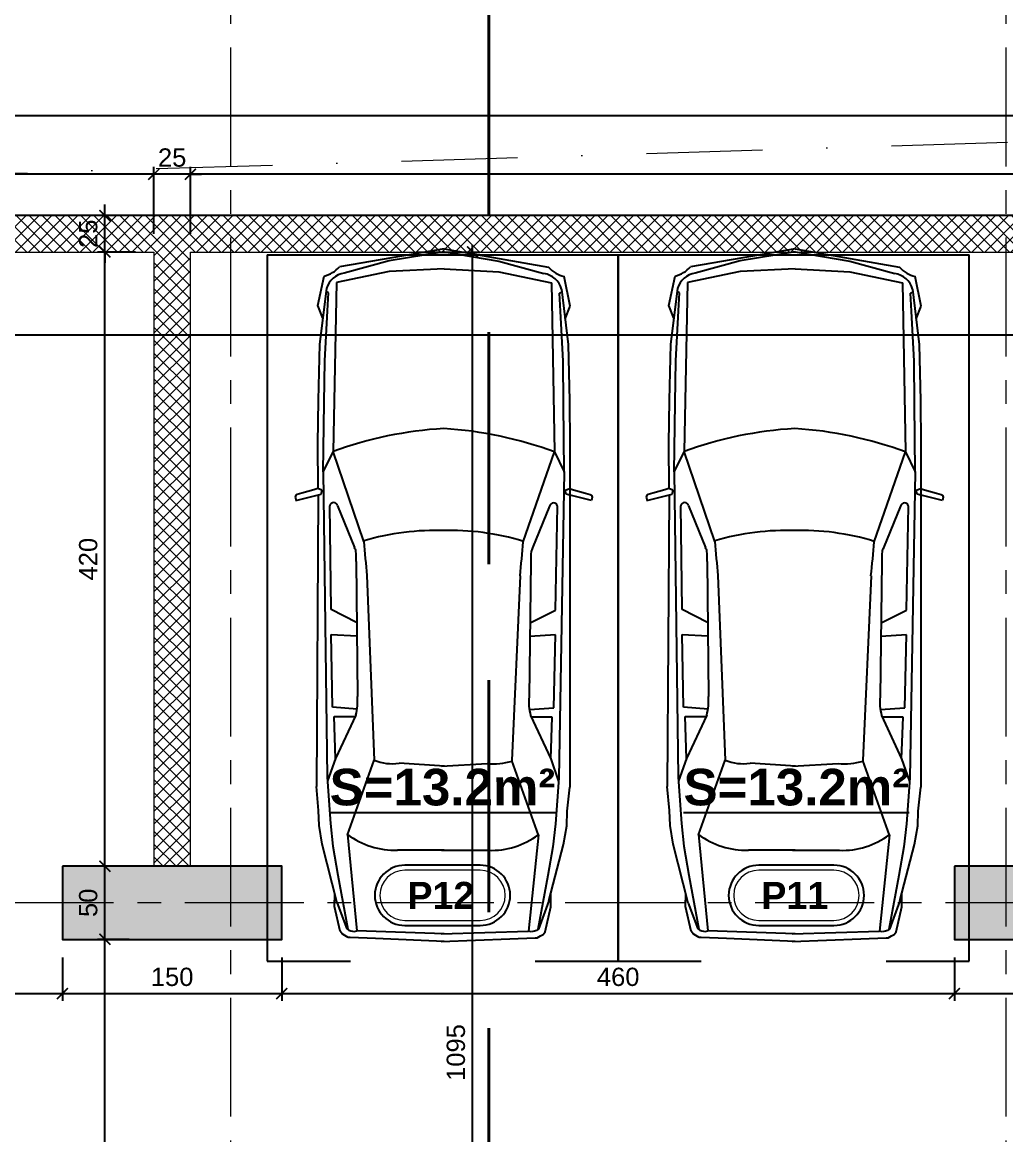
# Model space of a CAD drawing. Header units: centimetres. Extents: x 60496 to 66049, y -55119 to -48212.
# Drawn here: x 61980 to 62653, y -50156 to -49395 of the extents above; entities that cross this region are included whole.
import ezdxf
from ezdxf.enums import TextEntityAlignment as Align

# ---------------------------------------------------------------- set-up
doc = ezdxf.new("R2010")
doc.units = ezdxf.units.CM
doc.header["$LTSCALE"] = 50
doc.header["$MEASUREMENT"] = 0
for name, pattern in [('AXES', [2, 1.25, -0.25, 0.25, -0.25]), ('CACHE', [0.375, 0.25, -0.125]), ('CONTINU', [0]), ('DASHED2', [9.525, 6.35, -3.175]), ('Dot & Dashed', [335.138881, 158.75, -88.194444, 0, -88.194437])]:
    doc.linetypes.add(name, pattern=pattern)
doc.layers.get('0').update_dxf_attribs({"color": 8})
for name, color, linetype in [('AXES', 10, 'AXES'), ('BETON COUPE', 3, 'CONTINU'), ('BETON TRAME', 252, 'Continuous'), ('BORD', 5, 'Continuous'), ('COTE 50ème', 1, 'Continuous'), ('FINI', 251, 'Continuous'), ('PILIER', 7, 'Continuous'), ('TEXTE', 7, 'Continuous')]:
    doc.layers.add(name, color=color, linetype=linetype)
for name, color, linetype, lineweight in [('BETON CACHE', 4, 'CACHE', 5), ('BETON HACHURE', 253, 'Continuous', 13), ('MACONNERIE COUPE', 7, 'Continuous', 30)]:
    doc.layers.add(name, color=color, linetype=linetype, lineweight=lineweight)
doc.layers.add('HORS GEL COTE', color=7, linetype='Continuous', lineweight=13, true_color=0x00661a)
doc.styles.add('BRMNAMES', font='swisseb.ttf', dxfattribs={"height": 20})
doc.styles.add('RS_TEXT_1.50', font='arial.ttf', dxfattribs={"height": 12.5})
doc.styles.add('RS_TXT_50', font='arial.ttf', dxfattribs={"height": 12.5})
doc.dimstyles.new('RS_50CM_LINEAIRE', dxfattribs={"dimscale": 5, "dimtxt": 12.5, "dimasz": 1.5, "dimexe": 1, "dimexo": 2.5, "dimgap": 1, "dimtad": 1, "dimdec": 1, "dimrnd": 0.5, "dimdsep": 46, "dimtxsty": 'RS_TXT_50', "dimblk1": 'ARCHTICK', "dimblk2": 'ARCHTICK', "dimsah": 1, "dimcen": 2.5, "dimdle": 1, "dimclrt": 4, "dimadec": 0, "dimazin": 2, "dimtfac": 1, "dimtdec": 1, "dimtix": 1, "dimtmove": 2, "dimatfit": 3, "dimfxl": 1, "dimtolj": 1, "dimtzin": 0, "dimarcsym": 0})

# ---------------------------------------------------------------- blocks, each defined once
blk = doc.blocks.new('A$Ce9568e5d')
at = {"layer": 'AXES', "lineweight": 5, "ltscale": 1.3}
for p, q in [((-495, 1580), (-495, -1344.97)), ((35, 1580), (35, -1344.97)), ((3195, 865), (-1985, 865))]:
    blk.add_line(p, q, dxfattribs=at)
blk = doc.blocks.new('_ArchTick')
at = {"color": 0, "linetype": 'ByBlock', "const_width": 0.15}
blk.add_lwpolyline([(-0.5, -0.5), (0.5, 0.5)], dxfattribs=at)
blk = doc.blocks.new('*D1040')
at = {"layer": 'COTE 50ème', "color": 0, "lineweight": -2, "ltscale": 0.5, "transparency": 16777216}
for p, q in [((62036.98, -50652.36), (62036.98, -50017.36)), ((62053.53, -50022.36), (62031.98, -50022.36)), ((62110.45, -50647.36), (62031.98, -50647.36))]:
    blk.add_line(p, q, dxfattribs=at)
at = {"layer": 'Defpoints', "color": 0, "ltscale": 0.5, "transparency": 16777216}
for p in [(62036.98, -50022.36), (62066.03, -50022.36), (62122.95, -50647.36)]:
    blk.add_point(p, dxfattribs=at)
at = {"layer": 'COTE 50ème', "color": 0, "lineweight": -2, "ltscale": 0.5, "transparency": 16777216, "xscale": 7.5, "yscale": 7.5, "zscale": 7.5}
for p, rotation in [((62036.98, -50022.36), 90), ((62036.98, -50647.36), 270)]:
    blk.add_blockref('_ArchTick', p, dxfattribs=dict(at, rotation=rotation))
at = {"layer": 'COTE 50ème', "color": 4, "ltscale": 0.5, "transparency": 16777216, "insert": (62025.6, -50334.86), "char_height": 12.5, "attachment_point": 5, "rotation": 90, "style": 'RS_TXT_50'}
blk.add_mtext('\\A1;625', dxfattribs=at)
blk = doc.blocks.new('*D1041')
at = {"layer": 'COTE 50ème', "color": 0, "lineweight": -2, "ltscale": 0.5, "transparency": 16777216}
for p, q in [((62053.53, -49972.36), (62031.98, -49972.36)), ((62036.98, -50027.36), (62036.98, -49967.36)), ((62053.53, -50022.36), (62031.98, -50022.36))]:
    blk.add_line(p, q, dxfattribs=at)
at = {"layer": 'Defpoints', "color": 0, "ltscale": 0.5, "transparency": 16777216}
for p in [(62036.98, -49972.36), (62066.03, -49972.36), (62066.03, -50022.36)]:
    blk.add_point(p, dxfattribs=at)
at = {"layer": 'COTE 50ème', "color": 0, "lineweight": -2, "ltscale": 0.5, "transparency": 16777216, "xscale": 7.5, "yscale": 7.5, "zscale": 7.5}
for p, rotation in [((62036.98, -49972.36), 90), ((62036.98, -50022.36), 270)]:
    blk.add_blockref('_ArchTick', p, dxfattribs=dict(at, rotation=rotation))
at = {"layer": 'COTE 50ème', "color": 4, "ltscale": 0.5, "transparency": 16777216, "insert": (62025.6, -49997.36), "char_height": 12.5, "attachment_point": 5, "rotation": 90, "style": 'RS_TXT_50'}
blk.add_mtext('\\A1;50', dxfattribs=at)
blk = doc.blocks.new('*D1042')
at = {"layer": 'COTE 50ème', "color": 0, "lineweight": -2, "ltscale": 0.5, "transparency": 16777216}
for p, q in [((62057.95, -49552.22), (62031.98, -49552.22)), ((62036.98, -49977.36), (62036.98, -49547.22)), ((62053.53, -49972.36), (62031.98, -49972.36))]:
    blk.add_line(p, q, dxfattribs=at)
at = {"layer": 'Defpoints', "color": 0, "ltscale": 0.5, "transparency": 16777216}
for p in [(62036.98, -49552.22), (62070.45, -49552.22), (62066.03, -49972.36)]:
    blk.add_point(p, dxfattribs=at)
at = {"layer": 'COTE 50ème', "color": 0, "lineweight": -2, "ltscale": 0.5, "transparency": 16777216, "xscale": 7.5, "yscale": 7.5, "zscale": 7.5}
for p, rotation in [((62036.98, -49552.22), 90), ((62036.98, -49972.36), 270)]:
    blk.add_blockref('_ArchTick', p, dxfattribs=dict(at, rotation=rotation))
at = {"layer": 'COTE 50ème', "color": 4, "ltscale": 0.5, "transparency": 16777216, "insert": (62025.6, -49762.29), "char_height": 12.5, "attachment_point": 5, "rotation": 90, "style": 'RS_TXT_50'}
blk.add_mtext('\\A1;420', dxfattribs=at)
blk = doc.blocks.new('*D1043')
at = {"layer": 'COTE 50ème', "color": 0, "lineweight": -2, "ltscale": 0.5, "transparency": 16777216}
for p, q in [((62036.98, -49527.22), (62036.98, -49519.72)), ((62057.95, -49527.22), (62031.98, -49527.22)), ((62036.98, -49552.22), (62036.98, -49527.22)), ((62057.95, -49552.22), (62031.98, -49552.22)), ((62036.98, -49552.22), (62036.98, -49559.72))]:
    blk.add_line(p, q, dxfattribs=at)
at = {"layer": 'Defpoints', "color": 0, "ltscale": 0.5, "transparency": 16777216}
for p in [(62036.98, -49527.22), (62070.45, -49527.22), (62070.45, -49552.22)]:
    blk.add_point(p, dxfattribs=at)
at = {"layer": 'COTE 50ème', "color": 0, "lineweight": -2, "ltscale": 0.5, "transparency": 16777216, "xscale": 7.5, "yscale": 7.5, "zscale": 7.5}
for p, rotation in [((62036.98, -49527.22), 270), ((62036.98, -49552.22), 90)]:
    blk.add_blockref('_ArchTick', p, dxfattribs=dict(at, rotation=rotation))
at = {"layer": 'COTE 50ème', "color": 4, "ltscale": 0.5, "transparency": 16777216, "insert": (62025.6, -49539.72), "char_height": 12.5, "attachment_point": 5, "rotation": 90, "style": 'RS_TXT_50'}
blk.add_mtext('\\A1;25', dxfattribs=at)
blk = doc.blocks.new('*D1206')
at = {"layer": 'COTE 50ème', "color": 0, "lineweight": -2, "ltscale": 0.5, "transparency": 16777216}
for p, q in [((62250.81, -49552.22), (62293.39, -49552.22)), ((62288.39, -50652.36), (62288.39, -49547.22)), ((62289.19, -50647.36), (62293.39, -50647.36))]:
    blk.add_line(p, q, dxfattribs=at)
at = {"layer": 'Defpoints', "color": 0, "ltscale": 0.5, "transparency": 16777216}
for p in [(62238.31, -49552.22), (62288.39, -49552.22), (62276.69, -50647.36)]:
    blk.add_point(p, dxfattribs=at)
at = {"layer": 'COTE 50ème', "color": 0, "lineweight": -2, "ltscale": 0.5, "transparency": 16777216, "xscale": 7.5, "yscale": 7.5, "zscale": 7.5}
for p, rotation in [((62288.39, -49552.22), 90), ((62288.39, -50647.36), 270)]:
    blk.add_blockref('_ArchTick', p, dxfattribs=dict(at, rotation=rotation))
at = {"layer": 'COTE 50ème', "color": 4, "ltscale": 0.5, "transparency": 16777216, "insert": (62277.01, -50099.79), "char_height": 12.5, "attachment_point": 5, "rotation": 90, "style": 'RS_TXT_50'}
blk.add_mtext('\\A1;1095', dxfattribs=at)
blk = doc.blocks.new('*D1215')
at = {"layer": 'COTE 50ème', "color": 0, "lineweight": -2, "ltscale": 0.5, "transparency": 16777216}
for p, q in [((61292.14, -49564.72), (61292.14, -49614.05)), ((64842.96, -49564.72), (64842.96, -49614.05)), ((64847.96, -49609.05), (61287.14, -49609.05))]:
    blk.add_line(p, q, dxfattribs=at)
at = {"layer": 'Defpoints', "color": 0, "ltscale": 0.5, "transparency": 16777216}
for p in [(61292.14, -49552.22), (64842.96, -49552.22), (61292.14, -49609.05)]:
    blk.add_point(p, dxfattribs=at)
at = {"layer": 'COTE 50ème', "color": 0, "lineweight": -2, "ltscale": 0.5, "transparency": 16777216, "xscale": 7.5, "yscale": 7.5, "zscale": 7.5, "rotation": 180}
blk.add_blockref('_ArchTick', (61292.14, -49609.05), dxfattribs=at)
at = {"layer": 'COTE 50ème', "color": 0, "lineweight": -2, "ltscale": 0.5, "transparency": 16777216, "xscale": 7.5, "yscale": 7.5, "zscale": 7.5}
blk.add_blockref('_ArchTick', (64842.96, -49609.05), dxfattribs=at)
at = {"layer": 'COTE 50ème', "color": 4, "ltscale": 0.5, "transparency": 16777216, "insert": (63067.55, -49597.67), "char_height": 12.5, "attachment_point": 5, "style": 'RS_TXT_50'}
blk.add_mtext('\\A1;3551', dxfattribs=at)
blk = doc.blocks.new('*D958')
at = {"layer": 'COTE 50ème', "color": 0, "lineweight": -2, "ltscale": 0.5, "transparency": 16777216}
for p, q in [((61437.95, -50034.86), (61437.95, -50064.48)), ((62007.95, -50034.86), (62007.95, -50064.48)), ((61432.95, -50059.48), (62012.95, -50059.48))]:
    blk.add_line(p, q, dxfattribs=at)
at = {"layer": 'Defpoints', "color": 0, "ltscale": 0.5, "transparency": 16777216}
for p in [(61437.95, -50022.36), (62007.95, -50022.36), (62007.95, -50059.48)]:
    blk.add_point(p, dxfattribs=at)
at = {"layer": 'COTE 50ème', "color": 0, "lineweight": -2, "ltscale": 0.5, "transparency": 16777216, "xscale": 7.5, "yscale": 7.5, "zscale": 7.5, "rotation": 180}
blk.add_blockref('_ArchTick', (61437.95, -50059.48), dxfattribs=at)
at = {"layer": 'COTE 50ème', "color": 0, "lineweight": -2, "ltscale": 0.5, "transparency": 16777216, "xscale": 7.5, "yscale": 7.5, "zscale": 7.5}
blk.add_blockref('_ArchTick', (62007.95, -50059.48), dxfattribs=at)
at = {"layer": 'COTE 50ème', "color": 4, "ltscale": 0.5, "transparency": 16777216, "insert": (61722.95, -50048.1), "char_height": 12.5, "attachment_point": 5, "style": 'RS_TXT_50'}
blk.add_mtext('\\A1;570', dxfattribs=at)
blk = doc.blocks.new('*D959')
at = {"layer": 'COTE 50ème', "color": 0, "lineweight": -2, "ltscale": 0.5, "transparency": 16777216}
for p, q in [((62007.95, -50034.86), (62007.95, -50064.48)), ((62157.95, -50034.86), (62157.95, -50064.48)), ((62002.95, -50059.48), (62162.95, -50059.48))]:
    blk.add_line(p, q, dxfattribs=at)
at = {"layer": 'Defpoints', "color": 0, "ltscale": 0.5, "transparency": 16777216}
for p in [(62007.95, -50022.36), (62157.95, -50022.36), (62157.95, -50059.48)]:
    blk.add_point(p, dxfattribs=at)
at = {"layer": 'COTE 50ème', "color": 0, "lineweight": -2, "ltscale": 0.5, "transparency": 16777216, "xscale": 7.5, "yscale": 7.5, "zscale": 7.5, "rotation": 180}
blk.add_blockref('_ArchTick', (62007.95, -50059.48), dxfattribs=at)
at = {"layer": 'COTE 50ème', "color": 0, "lineweight": -2, "ltscale": 0.5, "transparency": 16777216, "xscale": 7.5, "yscale": 7.5, "zscale": 7.5}
blk.add_blockref('_ArchTick', (62157.95, -50059.48), dxfattribs=at)
at = {"layer": 'COTE 50ème', "color": 4, "ltscale": 0.5, "transparency": 16777216, "insert": (62082.95, -50048.1), "char_height": 12.5, "attachment_point": 5, "style": 'RS_TXT_50'}
blk.add_mtext('\\A1;150', dxfattribs=at)
blk = doc.blocks.new('*D960')
at = {"layer": 'COTE 50ème', "color": 0, "lineweight": -2, "ltscale": 0.5, "transparency": 16777216}
for p, q in [((62157.95, -50034.86), (62157.95, -50064.48)), ((62617.95, -50034.86), (62617.95, -50064.48)), ((62152.95, -50059.48), (62622.95, -50059.48))]:
    blk.add_line(p, q, dxfattribs=at)
at = {"layer": 'Defpoints', "color": 0, "ltscale": 0.5, "transparency": 16777216}
for p in [(62157.95, -50022.36), (62617.95, -50022.36), (62617.95, -50059.48)]:
    blk.add_point(p, dxfattribs=at)
at = {"layer": 'COTE 50ème', "color": 0, "lineweight": -2, "ltscale": 0.5, "transparency": 16777216, "xscale": 7.5, "yscale": 7.5, "zscale": 7.5, "rotation": 180}
blk.add_blockref('_ArchTick', (62157.95, -50059.48), dxfattribs=at)
at = {"layer": 'COTE 50ème', "color": 0, "lineweight": -2, "ltscale": 0.5, "transparency": 16777216, "xscale": 7.5, "yscale": 7.5, "zscale": 7.5}
blk.add_blockref('_ArchTick', (62617.95, -50059.48), dxfattribs=at)
at = {"layer": 'COTE 50ème', "color": 4, "ltscale": 0.5, "transparency": 16777216, "insert": (62387.95, -50048.1), "char_height": 12.5, "attachment_point": 5, "style": 'RS_TXT_50'}
blk.add_mtext('\\A1;460', dxfattribs=at)
blk = doc.blocks.new('*D961')
at = {"layer": 'COTE 50ème', "color": 0, "lineweight": -2, "ltscale": 0.5, "transparency": 16777216}
for p, q in [((62617.95, -50034.86), (62617.95, -50064.48)), ((62767.95, -50034.86), (62767.95, -50064.48)), ((62612.95, -50059.48), (62772.95, -50059.48))]:
    blk.add_line(p, q, dxfattribs=at)
at = {"layer": 'Defpoints', "color": 0, "ltscale": 0.5, "transparency": 16777216}
for p in [(62617.95, -50022.36), (62767.95, -50022.36), (62767.95, -50059.48)]:
    blk.add_point(p, dxfattribs=at)
at = {"layer": 'COTE 50ème', "color": 0, "lineweight": -2, "ltscale": 0.5, "transparency": 16777216, "xscale": 7.5, "yscale": 7.5, "zscale": 7.5, "rotation": 180}
blk.add_blockref('_ArchTick', (62617.95, -50059.48), dxfattribs=at)
at = {"layer": 'COTE 50ème', "color": 0, "lineweight": -2, "ltscale": 0.5, "transparency": 16777216, "xscale": 7.5, "yscale": 7.5, "zscale": 7.5}
blk.add_blockref('_ArchTick', (62767.95, -50059.48), dxfattribs=at)
at = {"layer": 'COTE 50ème', "color": 4, "ltscale": 0.5, "transparency": 16777216, "insert": (62692.95, -50048.1), "char_height": 12.5, "attachment_point": 5, "style": 'RS_TXT_50'}
blk.add_mtext('\\A1;150', dxfattribs=at)
blk = doc.blocks.new('*D917')
at = {"layer": 'COTE 50ème', "color": 0, "lineweight": -2, "ltscale": 0.5, "transparency": 16777216}
for p, q in [((63402.95, -49499.05), (62090.45, -49499.05)), ((62095.45, -49539.72), (62095.45, -49494.05)), ((63397.95, -49539.72), (63397.95, -49494.05))]:
    blk.add_line(p, q, dxfattribs=at)
at = {"layer": 'Defpoints', "color": 0, "ltscale": 0.5, "transparency": 16777216}
for p in [(62095.45, -49499.05), (62095.45, -49552.22), (63397.95, -49552.22)]:
    blk.add_point(p, dxfattribs=at)
at = {"layer": 'COTE 50ème', "color": 0, "lineweight": -2, "ltscale": 0.5, "transparency": 16777216, "xscale": 7.5, "yscale": 7.5, "zscale": 7.5, "rotation": 180}
blk.add_blockref('_ArchTick', (62095.45, -49499.05), dxfattribs=at)
at = {"layer": 'COTE 50ème', "color": 0, "lineweight": -2, "ltscale": 0.5, "transparency": 16777216, "xscale": 7.5, "yscale": 7.5, "zscale": 7.5}
blk.add_blockref('_ArchTick', (63397.95, -49499.05), dxfattribs=at)
at = {"layer": 'COTE 50ème', "color": 4, "ltscale": 0.5, "transparency": 16777216, "insert": (62746.7, -49487.66), "char_height": 12.5, "attachment_point": 5, "style": 'RS_TXT_50'}
blk.add_mtext('\\A1;1302.5', dxfattribs=at)
blk = doc.blocks.new('*D918')
at = {"layer": 'COTE 50ème', "color": 0, "lineweight": -2, "ltscale": 0.5, "transparency": 16777216}
for p, q in [((62070.45, -49499.05), (62062.95, -49499.05)), ((62070.45, -49539.72), (62070.45, -49494.05)), ((62095.45, -49499.05), (62070.45, -49499.05)), ((62095.45, -49539.72), (62095.45, -49494.05)), ((62095.45, -49499.05), (62102.95, -49499.05))]:
    blk.add_line(p, q, dxfattribs=at)
at = {"layer": 'Defpoints', "color": 0, "ltscale": 0.5, "transparency": 16777216}
for p in [(62070.45, -49499.05), (62070.45, -49552.22), (62095.45, -49552.22)]:
    blk.add_point(p, dxfattribs=at)
at = {"layer": 'COTE 50ème', "color": 0, "lineweight": -2, "ltscale": 0.5, "transparency": 16777216, "xscale": 7.5, "yscale": 7.5, "zscale": 7.5}
blk.add_blockref('_ArchTick', (62070.45, -49499.05), dxfattribs=at)
at = {"layer": 'COTE 50ème', "color": 0, "lineweight": -2, "ltscale": 0.5, "transparency": 16777216, "xscale": 7.5, "yscale": 7.5, "zscale": 7.5, "rotation": 180}
blk.add_blockref('_ArchTick', (62095.45, -49499.05), dxfattribs=at)
at = {"layer": 'COTE 50ème', "color": 4, "ltscale": 0.5, "transparency": 16777216, "insert": (62082.95, -49487.67), "char_height": 12.5, "attachment_point": 5, "style": 'RS_TXT_50'}
blk.add_mtext('\\A1;25', dxfattribs=at)
blk = doc.blocks.new('*D933')
at = {"layer": 'COTE 50ème', "color": 0, "lineweight": -2, "ltscale": 0.5, "transparency": 16777216}
for p, q in [((62075.45, -49499.05), (61287.14, -49499.05)), ((61292.14, -49539.72), (61292.14, -49494.05)), ((62070.45, -49539.72), (62070.45, -49494.05))]:
    blk.add_line(p, q, dxfattribs=at)
at = {"layer": 'Defpoints', "color": 0, "ltscale": 0.5, "transparency": 16777216}
for p in [(61292.14, -49499.05), (61292.14, -49552.22), (62070.45, -49552.22)]:
    blk.add_point(p, dxfattribs=at)
at = {"layer": 'COTE 50ème', "color": 0, "lineweight": -2, "ltscale": 0.5, "transparency": 16777216, "xscale": 7.5, "yscale": 7.5, "zscale": 7.5, "rotation": 180}
blk.add_blockref('_ArchTick', (61292.14, -49499.05), dxfattribs=at)
at = {"layer": 'COTE 50ème', "color": 0, "lineweight": -2, "ltscale": 0.5, "transparency": 16777216, "xscale": 7.5, "yscale": 7.5, "zscale": 7.5}
blk.add_blockref('_ArchTick', (62070.45, -49499.05), dxfattribs=at)
at = {"layer": 'COTE 50ème', "color": 4, "ltscale": 0.5, "transparency": 16777216, "insert": (61681.3, -49487.67), "char_height": 12.5, "attachment_point": 5, "style": 'RS_TXT_50'}
blk.add_mtext('\\A1;778.5', dxfattribs=at)
blk = doc.blocks.new('*D935')
at = {"layer": 'COTE 50ème', "color": 0, "lineweight": -2, "ltscale": 0.5, "transparency": 16777216}
for p, q in [((61267.22, -49514.72), (61267.22, -49453.74)), ((65692.87, -49514.72), (65692.87, -49453.74)), ((61262.22, -49458.74), (65697.87, -49458.74))]:
    blk.add_line(p, q, dxfattribs=at)
at = {"layer": 'Defpoints', "color": 0, "ltscale": 0.5, "transparency": 16777216}
for p in [(65692.87, -49458.74), (61267.22, -49527.22), (65692.87, -49527.22)]:
    blk.add_point(p, dxfattribs=at)
at = {"layer": 'COTE 50ème', "color": 0, "lineweight": -2, "ltscale": 0.5, "transparency": 16777216, "xscale": 7.5, "yscale": 7.5, "zscale": 7.5, "rotation": 180}
blk.add_blockref('_ArchTick', (61267.22, -49458.74), dxfattribs=at)
at = {"layer": 'COTE 50ème', "color": 0, "lineweight": -2, "ltscale": 0.5, "transparency": 16777216, "xscale": 7.5, "yscale": 7.5, "zscale": 7.5}
blk.add_blockref('_ArchTick', (65692.87, -49458.74), dxfattribs=at)
at = {"layer": 'COTE 50ème', "color": 4, "ltscale": 0.5, "transparency": 16777216, "insert": (63480.05, -49447.36), "char_height": 12.5, "attachment_point": 5, "style": 'RS_TXT_50'}
blk.add_mtext('\\A1;4425.5', dxfattribs=at)
blk = doc.blocks.new('PILIER')
at = {"color": 252}
blk.add_lwpolyline([(1.563, 1.2), (-1.437, 1.2, 1), (-1.437, -1.2), (1.563, -1.2, 1), (1.563, 1.2, -1)], format="xyb", dxfattribs=at)
at = {"color": 10, "lineweight": 20}
blk.add_lwpolyline([(1.563, 1), (-1.437, 1, 1), (-1.437, -1), (1.563, -1, 1)], format="xyb", close=True, dxfattribs=at)
at = {"color": 7, "style": 'BRMNAMES'}
blk.add_attdef('PILIER_TEXTE', text='', height=1.076, dxfattribs=at).set_placement((0, 0), align=Align.MIDDLE_CENTER)

msp = doc.modelspace()

# ---------------------------------------------------------------- hatches: boundary and pattern name
at = {"layer": 'BETON HACHURE', "transparency": 33554585}
h = msp.add_hatch(dxfattribs=at)
h.set_pattern_fill('ANSI37', color=256, scale=50, angle=270, style=0)
h.set_pattern_definition([(315, (-1160.4855, 19655.393), (4.4194174, 4.4194174), []), (45, (-1160.4855, 19655.393), (-4.4194174, 4.4194174), [])])
h.paths.add_polyline_path([(62772.95, -51847.22), (62797.95, -51847.22), (62797.95, -52172.22), (62772.95, -52172.22)], flags=0)
h.paths.add_polyline_path([(62772.95, -51847.22), (62797.95, -51847.22), (62797.95, -52172.22), (62772.95, -52172.22)], flags=0)
h.paths.add_polyline_path([(64952.95, -51987.36), (64952.95, -52037.36), (65032.95, -52037.36), (65032.95, -51987.36)], flags=0)
h.paths.add_polyline_path([(64572.95, -51987.36), (64572.95, -52037.36), (64652.95, -52037.36), (64652.95, -51987.36)], flags=0)
edge = h.paths.add_edge_path(flags=0)
edge.add_arc((64612.95, -50672.36), 40, 0, 360)
edge = h.paths.add_edge_path(flags=0)
edge.add_arc((64612.95, -49997.36), 40, 0, 360)
edge = h.paths.add_edge_path(flags=0)
edge.add_arc((64612.95, -51272.36), 40, 0, 360)
h.paths.add_polyline_path([(65692.87, -49527.22), (61269.11, -49527.22), (60879.82, -54263.92), (65445.45, -54713.51), (65692.87, -54713.51)])
edge = h.paths.add_edge_path(flags=0)
edge.add_arc((64612.95, -51272.36), 40, 0, 360)
h.paths.add_polyline_path([(63397.95, -49552.22), (63397.95, -49972.36), (63422.95, -49972.36), (63422.95, -49552.22), (64992.96, -49552.22), (64992.95, -51312.36), (65032.95, -51312.36), (65032.95, -49552.22), (65667.87, -49552.22), (65667.87, -53452.22), (65032.95, -53452.22), (65032.95, -52057.36), (64992.95, -52057.36), (64992.95, -53477.22), (65667.87, -53477.22), (65667.87, -54685.93), (65459.18, -54688.51), (64660.45, -54610.07), (64660.45, -54122.36), (64635.45, -54122.36), (64635.45, -54607.62), (63330.45, -54479.46), (63330.45, -54122.36), (63305.45, -54122.36), (63305.45, -54477.01), (62117.95, -54360.39), (62117.95, -54122.36), (62067.95, -54122.36), (62067.95, -54355.48), (60906.75, -54241.45), (61082.14, -52107.36), (61287.95, -52107.36), (61287.95, -52057.36), (61086.25, -52057.36), (61088.1, -52037.36), (61287.95, -52037.36), (61287.95, -51987.36), (61092.01, -51987.36), (61148.71, -51297.36), (61287.95, -51297.36), (61287.95, -51247.36), (61152.82, -51247.36), (61198.03, -50697.36), (61287.95, -50697.36), (61287.95, -50647.36), (61202.13, -50647.36), (61292.14, -49552.22), (62070.45, -49552.22), (62070.45, -49972.36), (62095.45, -49972.36), (62095.45, -49552.22)], flags=16)
h.paths.add_polyline_path([(64572.95, -51232.36), (64572.95, -51312.36), (64652.95, -51312.36), (64652.95, -51232.36)], flags=0)
at = {"layer": 'BETON TRAME', "transparency": 33554559}
h = msp.add_hatch(color=256, dxfattribs=at)
h.dxf.hatch_style = 1
h.paths.add_polyline_path([(62157.95, -51297.36), (62122.95, -51297.36), (62122.95, -50647.36), (62157.95, -50647.36), (62157.95, -50822.36), (62617.95, -50822.36), (62617.95, -50647.36), (62652.95, -50647.36), (62652.95, -51297.36), (62617.95, -51297.36), (62617.95, -50862.36), (62407.95, -50862.36), (62407.95, -51192.36), (62367.95, -51192.36), (62367.95, -50862.36), (62157.95, -50862.36)])
h.paths.add_polyline_path([(61287.95, -49972.36), (61287.95, -50022.36), (61437.95, -50022.36), (61437.95, -49972.36)])
h.paths.add_polyline_path([(62007.95, -49972.36), (62007.95, -50022.36), (62157.95, -50022.36), (62157.95, -49972.36)])
h.paths.add_polyline_path([(62617.95, -49972.36), (62617.95, -50022.36), (62767.95, -50022.36), (62767.95, -49972.36)])
h.paths.add_polyline_path([(63337.95, -49972.36), (63337.95, -50022.36), (63487.95, -50022.36), (63487.95, -49972.36)])
h.paths.add_polyline_path([(63337.95, -50647.36), (63337.95, -50697.36), (63487.95, -50697.36), (63487.95, -50647.36)])
h.paths.add_polyline_path([(61287.95, -50647.36), (61287.95, -50697.36), (61437.95, -50697.36), (61437.95, -50647.36)])
h.paths.add_polyline_path([(61287.95, -51247.36), (61287.95, -51297.36), (61437.95, -51297.36), (61437.95, -51247.36)])
h.paths.add_polyline_path([(63337.95, -51247.36), (63337.95, -51297.36), (63487.95, -51297.36), (63487.95, -51247.36)])
h.paths.add_polyline_path([(63337.95, -51987.36), (63337.95, -52037.36), (63487.95, -52037.36), (63487.95, -51987.36)])
h.paths.add_polyline_path([(61437.95, -52037.36), (61437.95, -51987.36), (61287.95, -51987.36), (61287.95, -52037.36)])
h.paths.add_polyline_path([(62102.95, -51987.36), (62102.95, -52037.36), (62227.95, -52037.36), (62227.95, -51987.36)])
h.paths.add_polyline_path([(62547.95, -51987.36), (62547.95, -52037.36), (62672.95, -52037.36), (62672.95, -51987.36)])
h.paths.add_polyline_path([(62522.95, -52037.36), (62547.95, -52037.36), (62547.95, -51532.36), (62522.95, -51532.36)])
h.paths.add_polyline_path([(62227.95, -52037.36), (62252.95, -52037.36), (62252.95, -51532.36), (62227.95, -51532.36)])

# ---------------------------------------------------------------- linework, layer by layer
at = {"layer": 'BETON CACHE', "color": 232, "linetype": 'Dot & Dashed', "ltscale": 0.01}
msp.add_lwpolyline([(65493.58, -54847.46), (64180.34, -54807.71), (60833.09, -54401.92), (61234.19, -49521.26), (64883.47, -49407.74), (65472.87, -49414.31)], close=True, dxfattribs=at)
at = {"layer": 'BETON COUPE', "lineweight": 5}
msp.add_lwpolyline([(65692.87, -49527.22), (61269.11, -49527.22), (60879.82, -54263.92), (65445.45, -54713.51), (65692.87, -54713.51)], close=True, dxfattribs=at)
msp.add_lwpolyline([(61287.95, -51297.36), (61287.95, -51247.36), (61152.82, -51247.36), (61198.03, -50697.36), (61287.95, -50697.36), (61287.95, -50647.36), (61202.13, -50647.36), (61292.14, -49552.22), (62070.45, -49552.22), (62070.45, -49972.36), (62095.45, -49972.36), (62095.45, -49552.22), (63397.95, -49552.22), (63397.95, -49972.36), (63422.95, -49972.36), (63422.95, -49552.22), (64992.96, -49552.22), (64992.95, -51312.36)], dxfattribs=at)
at = {"layer": 'BETON COUPE'}
for points in [[(62007.95, -49972.36), (62007.95, -50022.36), (62157.95, -50022.36), (62157.95, -49972.36)], [(62617.95, -49972.36), (62617.95, -50022.36), (62767.95, -50022.36), (62767.95, -49972.36)]]:
    msp.add_lwpolyline(points, close=True, dxfattribs=at)
at = {"layer": 'BORD'}
msp.add_lwpolyline([(65692.87, -52046.35), (65692.87, -49527.22), (61269.11, -49527.22), (61062.07, -52046.35)], close=True, dxfattribs=at)
at = {"layer": 'FINI'}
for p, q in [((62147.95, -49554.2), (62387.95, -49554.2)), ((62147.95, -49554.2), (62147.95, -50037.36)), ((62268.93, -49550.1), (62197.47, -49562.38)), ((62268.93, -49552.2), (62231.42, -49558.21)), ((62268.93, -49550.1), (62340.35, -49562.67)), ((62268.93, -49552.2), (62306.41, -49558.36)), ((62387.95, -49554.2), (62627.95, -49554.2)), ((62387.95, -49554.2), (62387.95, -50037.36)), ((62387.95, -50037.36), (62387.95, -49554.2)), ((62508.93, -49550.1), (62437.47, -49562.38)), ((62508.93, -49552.2), (62471.42, -49558.21)), ((62508.93, -49550.1), (62580.35, -49562.67)), ((62508.93, -49552.2), (62546.41, -49558.36)), ((62627.95, -50037.36), (62627.95, -49554.2)), ((62231.42, -49558.21), (62200.64, -49566.63)), ((62306.41, -49558.36), (62337.16, -49566.91)), ((62471.42, -49558.21), (62440.64, -49566.63)), ((62546.41, -49558.36), (62577.16, -49566.91)), ((62182.56, -49588.87), (62186.84, -49568.72)), ((62231.41, -49565.63), (62195.32, -49572.98)), ((62268.91, -49563.68), (62231.41, -49565.63)), ((62268.91, -49563.68), (62306.4, -49565.79)), ((62306.4, -49565.79), (62342.45, -49573.29)), ((62355.15, -49589.22), (62350.95, -49569.06)), ((62422.56, -49588.87), (62426.84, -49568.72)), ((62471.41, -49565.63), (62435.32, -49572.98)), ((62508.91, -49563.68), (62471.41, -49565.63)), ((62508.91, -49563.68), (62546.4, -49565.79)), ((62546.4, -49565.79), (62582.45, -49573.29)), ((62595.15, -49589.22), (62590.95, -49569.06)), ((62188.49, -49577.27), (62183.81, -49615.15)), ((62195.32, -49572.98), (62192.96, -49688.61)), ((62342.45, -49573.29), (62344.33, -49688.92)), ((62428.49, -49577.27), (62423.81, -49615.15)), ((62435.32, -49572.98), (62432.96, -49688.61)), ((62582.45, -49573.29), (62584.33, -49688.92)), ((62189.82, -49580.03), (62188.25, -49579.22)), ((62189.18, -49592.37), (62189.82, -49580.03)), ((62347.92, -49580.36), (62349.5, -49579.55)), ((62348.51, -49592.7), (62347.92, -49580.36)), ((62349.27, -49577.6), (62353.79, -49615.5)), ((62429.82, -49580.03), (62428.25, -49579.22)), ((62429.18, -49592.37), (62429.82, -49580.03)), ((62587.92, -49580.36), (62589.5, -49579.55)), ((62588.51, -49592.7), (62587.92, -49580.36)), ((62589.27, -49577.6), (62593.79, -49615.5)), ((62185.99, -49597.5), (62182.56, -49588.87)), ((62187.29, -49626.64), (62189.18, -49592.37)), ((62350.26, -49626.97), (62348.51, -49592.7)), ((62351.68, -49597.84), (62355.15, -49589.22)), ((62425.99, -49597.5), (62422.56, -49588.87)), ((62427.29, -49626.64), (62429.18, -49592.37)), ((62590.26, -49626.97), (62588.51, -49592.7)), ((62591.68, -49597.84), (62595.15, -49589.22)), ((62183.81, -49615.15), (62182.77, -49653.55)), ((62353.79, -49615.5), (62354.67, -49653.9)), ((62423.81, -49615.15), (62422.77, -49653.55)), ((62593.79, -49615.5), (62594.67, -49653.9)), ((62186.86, -49655.44), (62187.29, -49626.64)), ((62350.57, -49655.77), (62350.26, -49626.97)), ((62426.86, -49655.44), (62427.29, -49626.64)), ((62590.57, -49655.77), (62590.26, -49626.97)), ((62182.77, -49653.55), (62182.33, -49683.26)), ((62422.77, -49653.55), (62422.33, -49683.26)), ((62186.15, -49702.52), (62186.86, -49655.44)), ((62351.08, -49702.87), (62350.57, -49655.77)), ((62354.67, -49653.9), (62354.99, -49683.62)), ((62426.15, -49702.52), (62426.86, -49655.44)), ((62591.08, -49702.87), (62590.57, -49655.77)), ((62594.67, -49653.9), (62594.99, -49683.62)), ((62182.33, -49683.26), (62182.65, -49713.87)), ((62354.99, -49683.62), (62354.79, -49918.19)), ((62422.33, -49683.26), (62422.65, -49713.87)), ((62594.99, -49683.62), (62594.79, -49918.19)), ((62192.96, -49688.61), (62186.16, -49702.14)), ((62214.05, -49750.18), (62192.96, -49688.61)), ((62322.99, -49750.4), (62344.33, -49688.92)), ((62344.33, -49688.92), (62351.08, -49702.48)), ((62432.96, -49688.61), (62426.16, -49702.14)), ((62454.05, -49750.18), (62432.96, -49688.61)), ((62562.99, -49750.4), (62584.33, -49688.92)), ((62584.33, -49688.92), (62591.08, -49702.48)), ((62186.15, -49702.52), (62188.96, -49911.54)), ((62351.08, -49702.87), (62347.41, -49911.87)), ((62426.15, -49702.52), (62428.96, -49911.54)), ((62591.08, -49702.87), (62587.41, -49911.87)), ((62182.61, -49713.87), (62179.88, -49714.81)), ((62185.37, -49715.21), (62182.61, -49713.87)), ((62351.99, -49715.21), (62354.75, -49713.87)), ((62354.75, -49713.87), (62357.48, -49714.81)), ((62422.61, -49713.87), (62419.88, -49714.81)), ((62425.37, -49715.21), (62422.61, -49713.87)), ((62591.99, -49715.21), (62594.75, -49713.87)), ((62594.75, -49713.87), (62597.48, -49714.81)), ((62167.57, -49718.6), (62167.13, -49719.98)), ((62167.13, -49719.98), (62167.72, -49722.23)), ((62168.48, -49718.13), (62167.57, -49718.6)), ((62167.61, -49722.26), (62180.38, -49718.92)), ((62171.67, -49717.19), (62168.48, -49718.13)), ((62179.88, -49714.81), (62171.67, -49717.19)), ((62180.38, -49718.92), (62184.94, -49717.96)), ((62182.71, -49718.93), (62181.55, -49917.83)), ((62182.7, -49718.43), (62182.71, -49718.93)), ((62184.94, -49717.96), (62185.38, -49716.12)), ((62185.38, -49716.12), (62185.37, -49715.21)), ((62351.98, -49716.12), (62351.99, -49715.21)), ((62352.42, -49717.96), (62351.98, -49716.12)), ((62356.98, -49718.92), (62352.42, -49717.96)), ((62354.66, -49718.43), (62354.65, -49718.93)), ((62369.75, -49722.26), (62356.98, -49718.92)), ((62357.48, -49714.81), (62365.69, -49717.19)), ((62365.69, -49717.19), (62368.88, -49718.13)), ((62368.88, -49718.13), (62369.79, -49718.6)), ((62370.23, -49719.98), (62369.64, -49722.23)), ((62369.79, -49718.6), (62370.23, -49719.98)), ((62407.57, -49718.6), (62407.13, -49719.98)), ((62407.13, -49719.98), (62407.72, -49722.23)), ((62408.48, -49718.13), (62407.57, -49718.6)), ((62407.61, -49722.26), (62420.38, -49718.92)), ((62411.67, -49717.19), (62408.48, -49718.13)), ((62419.88, -49714.81), (62411.67, -49717.19)), ((62420.38, -49718.92), (62424.94, -49717.96)), ((62422.71, -49718.93), (62421.55, -49917.83)), ((62422.7, -49718.43), (62422.71, -49718.93)), ((62424.94, -49717.96), (62425.38, -49716.12)), ((62425.38, -49716.12), (62425.37, -49715.21)), ((62591.98, -49716.12), (62591.99, -49715.21)), ((62592.42, -49717.96), (62591.98, -49716.12)), ((62596.98, -49718.92), (62592.42, -49717.96)), ((62594.66, -49718.43), (62594.65, -49718.93)), ((62609.75, -49722.26), (62596.98, -49718.92)), ((62597.48, -49714.81), (62605.69, -49717.19)), ((62605.69, -49717.19), (62608.88, -49718.13)), ((62608.88, -49718.13), (62609.79, -49718.6)), ((62610.23, -49719.98), (62609.64, -49722.23)), ((62609.79, -49718.6), (62610.23, -49719.98)), ((62191.68, -49796.81), (62190.76, -49725.73)), ((62196.07, -49725.74), (62207.68, -49754.41)), ((62341.07, -49726.04), (62329.35, -49754.66)), ((62345.17, -49797.13), (62346.38, -49726.05)), ((62431.68, -49796.81), (62430.76, -49725.73)), ((62436.07, -49725.74), (62447.68, -49754.41)), ((62581.07, -49726.04), (62569.35, -49754.66)), ((62585.17, -49797.13), (62586.38, -49726.05)), ((62208.72, -49763.96), (62209.59, -49856.25)), ((62328.27, -49764.21), (62327.01, -49856.5)), ((62448.72, -49763.96), (62449.59, -49856.25)), ((62568.27, -49764.21), (62567.01, -49856.5)), ((62216.12, -49773.52), (62221.17, -49899.77)), ((62320.82, -49773.74), (62315.25, -49899.96)), ((62456.12, -49773.52), (62461.17, -49899.77)), ((62560.82, -49773.74), (62555.25, -49899.96)), ((62209.11, -49805.57), (62191.68, -49796.81)), ((62327.7, -49805.82), (62345.17, -49797.13)), ((62449.11, -49805.57), (62431.68, -49796.81)), ((62567.7, -49805.82), (62585.17, -49797.13)), ((62192.6, -49863.64), (62191.64, -49813.78)), ((62191.64, -49813.78), (62209.2, -49814.85)), ((62345.14, -49814.1), (62327.58, -49815.1)), ((62343.97, -49863.96), (62345.14, -49814.1)), ((62432.6, -49863.64), (62431.64, -49813.78)), ((62431.64, -49813.78), (62449.2, -49814.85)), ((62585.14, -49814.1), (62567.58, -49815.1)), ((62583.97, -49863.96), (62585.14, -49814.1)), ((62209.37, -49864.88), (62192.6, -49863.64)), ((62327.19, -49865.12), (62343.97, -49863.96)), ((62449.37, -49864.88), (62432.6, -49863.64)), ((62567.19, -49865.12), (62583.97, -49863.96)), ((62194.65, -49898.65), (62193.65, -49870.01)), ((62193.65, -49870.01), (62208.01, -49870.04)), ((62208.5, -49868.98), (62194.65, -49898.65)), ((62328.05, -49869.23), (62341.78, -49898.96)), ((62342.9, -49870.32), (62328.66, -49870.29)), ((62341.78, -49898.96), (62342.9, -49870.32)), ((62434.65, -49898.65), (62433.65, -49870.01)), ((62433.65, -49870.01), (62448.01, -49870.04)), ((62448.5, -49868.98), (62434.65, -49898.65)), ((62568.05, -49869.23), (62581.78, -49898.96)), ((62582.9, -49870.32), (62568.66, -49870.29)), ((62581.78, -49898.96), (62582.9, -49870.32)), ((62194.65, -49898.65), (62189.14, -49914.04)), ((62202.83, -49950.78), (62221.17, -49899.77)), ((62269.2, -49903.87), (62238.14, -49901.93)), ((62267.21, -49903.87), (62298.28, -49902.05)), ((62333.38, -49951.05), (62315.25, -49899.96)), ((62341.78, -49898.96), (62347.22, -49914.37)), ((62434.65, -49898.65), (62429.14, -49914.04)), ((62442.83, -49950.78), (62461.17, -49899.77)), ((62509.2, -49903.87), (62478.14, -49901.93)), ((62507.21, -49903.87), (62538.28, -49902.05)), ((62573.38, -49951.05), (62555.25, -49899.96)), ((62581.78, -49898.96), (62587.22, -49914.37)), ((62188.96, -49911.54), (62191.23, -49943.12)), ((62347.41, -49911.87), (62345.01, -49943.44)), ((62428.96, -49911.54), (62431.23, -49943.12)), ((62587.41, -49911.87), (62585.01, -49943.44)), ((62183.13, -49934.31), (62181.55, -49917.83)), ((62353.14, -49934.67), (62354.79, -49918.19)), ((62423.13, -49934.31), (62421.55, -49917.83)), ((62593.14, -49934.67), (62594.79, -49918.19)), ((62183.44, -49944.38), (62183.13, -49934.31)), ((62352.8, -49944.73), (62353.14, -49934.67)), ((62423.44, -49944.38), (62423.13, -49934.31)), ((62592.8, -49944.73), (62593.14, -49934.67)), ((62185.54, -49957.21), (62183.44, -49944.38)), ((62191.23, -49943.12), (62192.83, -49958.69)), ((62345.01, -49943.44), (62343.35, -49959.01)), ((62350.65, -49957.56), (62352.8, -49944.73)), ((62425.54, -49957.21), (62423.44, -49944.38)), ((62431.23, -49943.12), (62432.83, -49958.69)), ((62585.01, -49943.44), (62583.35, -49959.01)), ((62590.65, -49957.56), (62592.8, -49944.73)), ((62195.9, -49997.61), (62185.54, -49957.21)), ((62202.81, -49950.64), (62209.26, -50016.44)), ((62333.4, -49950.91), (62326.68, -50016.68)), ((62340.55, -49996.07), (62350.65, -49957.56)), ((62435.9, -49997.61), (62425.54, -49957.21)), ((62442.81, -49950.64), (62449.26, -50016.44)), ((62573.4, -49950.91), (62566.68, -50016.68)), ((62580.55, -49996.07), (62590.65, -49957.56)), ((62192.83, -49958.69), (62196.19, -49978.41)), ((62269.06, -49961.4), (62236.95, -49961.33)), ((62267.1, -49961.39), (62299.21, -49961.46)), ((62343.35, -49959.01), (62339.9, -49978.7)), ((62432.83, -49958.69), (62436.19, -49978.41)), ((62509.06, -49961.4), (62476.95, -49961.33)), ((62507.1, -49961.39), (62539.21, -49961.46)), ((62583.35, -49959.01), (62579.9, -49978.7)), ((62196.19, -49978.41), (62203.02, -50015.44)), ((62339.9, -49978.7), (62332.92, -50015.71)), ((62436.19, -49978.41), (62443.02, -50015.44)), ((62579.9, -49978.7), (62572.92, -50015.71)), ((62194.04, -49999.87), (62194.18, -49990.88)), ((62341.97, -50000.17), (62341.87, -49991.05)), ((62434.04, -49999.87), (62434.18, -49990.88)), ((62581.97, -50000.17), (62581.87, -49991.05)), ((62197.9, -50016.84), (62194.04, -49999.87)), ((62195.9, -49997.61), (62202.5, -50015.08)), ((62340.55, -49996.07), (62333.44, -50015.35)), ((62338.04, -50017.13), (62341.97, -50000.17)), ((62437.9, -50016.84), (62434.04, -49999.87)), ((62435.9, -49997.61), (62442.5, -50015.08)), ((62580.55, -49996.07), (62573.44, -50015.35)), ((62578.04, -50017.13), (62581.97, -50000.17)), ((62199.25, -50018.69), (62197.9, -50016.84)), ((62201.06, -50019.63), (62199.25, -50018.69)), ((62202.5, -50015.08), (62203.86, -50016.02)), ((62203.86, -50016.02), (62205.22, -50016.5)), ((62205.22, -50016.5), (62207.5, -50016.99)), ((62207.5, -50016.99), (62209.26, -50016.44)), ((62268.95, -50018.49), (62209.26, -50016.44)), ((62266.99, -50018.48), (62326.68, -50016.68)), ((62328.43, -50017.24), (62326.68, -50016.68)), ((62330.72, -50016.76), (62328.43, -50017.24)), ((62332.08, -50016.28), (62330.72, -50016.76)), ((62333.44, -50015.35), (62332.08, -50016.28)), ((62336.68, -50018.98), (62338.04, -50017.13)), ((62439.25, -50018.69), (62437.9, -50016.84)), ((62441.06, -50019.63), (62439.25, -50018.69)), ((62442.5, -50015.08), (62443.86, -50016.02)), ((62443.86, -50016.02), (62445.22, -50016.5)), ((62445.22, -50016.5), (62447.5, -50016.99)), ((62447.5, -50016.99), (62449.26, -50016.44)), ((62508.95, -50018.49), (62449.26, -50016.44)), ((62506.99, -50018.48), (62566.68, -50016.68)), ((62568.43, -50017.24), (62566.68, -50016.68)), ((62570.72, -50016.76), (62568.43, -50017.24)), ((62572.08, -50016.28), (62570.72, -50016.76)), ((62573.44, -50015.35), (62572.08, -50016.28)), ((62576.68, -50018.98), (62578.04, -50017.13)), ((62203.33, -50021.04), (62201.06, -50019.63)), ((62204.7, -50021.06), (62203.33, -50021.04)), ((62221.98, -50021.77), (62204.7, -50021.06)), ((62268.93, -50023.78), (62221.98, -50021.77)), ((62266.97, -50023.78), (62313.94, -50021.96)), ((62313.94, -50021.96), (62331.22, -50021.32)), ((62331.22, -50021.32), (62332.59, -50021.31)), ((62332.59, -50021.31), (62334.87, -50019.91)), ((62334.87, -50019.91), (62336.68, -50018.98)), ((62443.33, -50021.04), (62441.06, -50019.63)), ((62444.7, -50021.06), (62443.33, -50021.04)), ((62461.98, -50021.77), (62444.7, -50021.06)), ((62508.93, -50023.78), (62461.98, -50021.77)), ((62506.97, -50023.78), (62553.94, -50021.96)), ((62553.94, -50021.96), (62571.22, -50021.32)), ((62571.22, -50021.32), (62572.59, -50021.31)), ((62572.59, -50021.31), (62574.87, -50019.91)), ((62574.87, -50019.91), (62576.68, -50018.98)), ((62147.95, -50037.36), (62204.8, -50037.36)), ((62331.11, -50037.36), (62387.95, -50037.36)), ((62387.95, -50037.36), (62444.8, -50037.36)), ((62571.11, -50037.36), (62627.95, -50037.36))]:
    msp.add_line(p, q, dxfattribs=at)
for centre, major_axis, ratio, start_param, end_param in [((62180.91, -49546.71), (2.55, -22.65), 1, 0.151456, 0.701058), ((62202.85, -49581.41), (0.38, -14.94), 1, 3.264527, 4.406336), ((62334.89, -49581.68), (0.38, 14.94), 1, -1.269219, -0.12741), ((62356.98, -49547.08), (0.28, 22.79), 1, 2.33652, 2.886122), ((62420.91, -49546.71), (2.55, -22.65), 1, 0.151456, 0.701058), ((62442.85, -49581.41), (0.38, -14.94), 1, 3.264527, 4.406336), ((62574.89, -49581.68), (0.38, 14.94), 1, -1.269219, -0.12741), ((62596.98, -49547.08), (0.28, 22.79), 1, 2.33652, 2.886122), ((62276.03, -49875.49), (230.45, 29.26), 0.871538, 1.492296, 1.827005), ((62260.5, -49875.45), (230.33, -30.21), 0.871542, 1.314587, 1.649297), ((62516.03, -49875.49), (230.45, 29.26), 0.871538, 1.492296, 1.827005), ((62500.5, -49875.45), (230.33, -30.21), 0.871542, 1.314587, 1.649297), ((62193.41, -49726.27), (0.88, -2.56), 1, 1.435807, 4.182632), ((62343.73, -49726.58), (0.88, -2.56), 1, 1.435807, 4.182632), ((62433.41, -49726.27), (0.88, -2.56), 1, 1.435807, 4.182632), ((62583.73, -49726.58), (0.88, -2.56), 1, 1.435807, 4.182632), ((62262.94, -49912.45), (0.75, 169.79), 1, -0.03434, 0.297091), ((62273.43, -49912.48), (1.6, 169.78), 1, -0.287391, 0.04404), ((62502.94, -49912.45), (0.75, 169.79), 1, -0.03434, 0.297091), ((62513.43, -49912.48), (1.6, 169.78), 1, -0.287391, 0.04404), ((63304.79, -49665.06), (48.28, -1092.99), 1, -1.537057, -1.515637), ((61232.61, -49660.77), (1069.03, -232.64), 1, 0.110836, 0.132256), ((63544.79, -49665.06), (48.28, -1092.99), 1, -1.537057, -1.515637), ((61472.61, -49660.77), (1069.03, -232.64), 1, 0.110836, 0.132256), ((62196.97, -49760.14), (1.35, -12.07), 1, 1.736829, 1.950804), ((62128.61, -49761.14), (2.06, 80.13), 1, 4.702988, 4.792166), ((62408.38, -49761.72), (0.77, 80.15), 0.999999, 1.522288, 1.611465), ((62340.03, -49760.44), (10.66, -5.81), 1, 3.144817, 3.358791), ((62436.97, -49760.14), (1.35, -12.07), 1, 1.736829, 1.950804), ((62368.61, -49761.14), (2.06, 80.13), 1, 4.702988, 4.792166), ((62648.38, -49761.72), (0.77, 80.15), 0.999999, 1.522288, 1.611465), ((62580.03, -49760.44), (10.66, -5.81), 1, 3.144817, 3.358791), ((62174.86, -49859.7), (0.82, 34.89), 1, 4.466762, 4.834863), ((62361.73, -49860.08), (0.83, -34.89), 1, 4.585523, 4.953624), ((62414.86, -49859.7), (0.82, 34.89), 1, 4.466762, 4.834863), ((62601.73, -49860.08), (0.83, -34.89), 1, 4.585523, 4.953624), ((62233.97, -49857.98), (1.25, 44.24), 0.85675, 2.830193, 3.284587), ((62302.62, -49858.12), (0.78, 44.14), 1, 3.06056, 3.452838), ((62473.97, -49857.98), (1.25, 44.24), 0.85675, 2.830193, 3.284587), ((62542.62, -49858.12), (0.78, 44.14), 1, 3.06056, 3.452838), ((62235.1, -49908), (0.48, -53.36), 1, -0.656582, 0.025696), ((62301.29, -49908.13), (0.57, -53.36), 1, -0.04965, 0.632628), ((62475.1, -49908), (0.48, -53.36), 1, -0.656582, 0.025696), ((62541.29, -49908.13), (0.57, -53.36), 1, -0.04965, 0.632628)]:
    msp.add_ellipse(centre, major_axis=major_axis, ratio=ratio, start_param=start_param, end_param=end_param, dxfattribs=at)
at = {"layer": 'HORS GEL COTE', "linetype": 'DASHED2', "lineweight": 40, "ltscale": 0.5}
msp.add_line((62299.43, -49130.71), (62299.43, -54862.41), dxfattribs=at)

# ---------------------------------------------------------------- block references
at = {"layer": 'MACONNERIE COUPE', "lineweight": 5, "ltscale": 0.5}
msp.add_blockref('A$Ce9568e5d', (62617.95, -50862.36), dxfattribs=at)
at = {"layer": 'PILIER', "xscale": 17.145, "yscale": 17.145, "zscale": 17.145}
for p, values in [((62266.74, -49992.27), {'PILIER_TEXTE': 'P12'}), ((62508.7, -49992.28), {'PILIER_TEXTE': 'P11'})]:
    msp.add_blockref('PILIER', p, dxfattribs=at).add_auto_attribs(values)

# ---------------------------------------------------------------- texts
at = {"layer": 'TEXTE', "char_height": 25, "width": 958.4363, "attachment_point": 5, "style": 'RS_TEXT_1.50'}
for insert in [(62267.82, -49918.41), (62509.78, -49918.41)]:
    msp.add_mtext('{\\fArial|b1|i0|c0|p34;\\LS=13.2m²}', dxfattribs=dict(at, insert=insert))

# ---------------------------------------------------------------- dimensions: what is measured, and where the dimension line sits
at = {"layer": 'COTE 50ème', "ltscale": 0.5}
for base, p1, p2, picture, middle in [((65692.8711, -49458.7391), (61267.2238, -49527.218), (65692.8711, -49527.218), '*D935', (63480.0475, -49447.3569)), ((61292.14, -49499.05), (62070.45, -49552.22), (61292.14, -49552.22), '*D933', (61681.3, -49487.67)), ((62070.45, -49499.05), (62095.45, -49552.22), (62070.45, -49552.22), '*D918', (62082.95, -49487.67)), ((62095.45, -49499.05), (63397.95, -49552.22), (62095.45, -49552.22), '*D917', (62746.7, -49487.66)), ((61292.14, -49609.05), (64842.96, -49552.22), (61292.14, -49552.22), '*D1215', (63067.55, -49597.67)), ((62007.95, -50059.48), (61437.95, -50022.36), (62007.95, -50022.36), '*D958', (61722.95, -50048.1)), ((62157.95, -50059.48), (62007.95, -50022.36), (62157.95, -50022.36), '*D959', (62082.95, -50048.1)), ((62617.95, -50059.48), (62157.95, -50022.36), (62617.95, -50022.36), '*D960', (62387.95, -50048.1)), ((62767.95, -50059.48), (62617.95, -50022.36), (62767.95, -50022.36), '*D961', (62692.95, -50048.1))]:
    dim = msp.add_linear_dim(base=base, p1=p1, p2=p2, dimstyle='RS_50CM_LINEAIRE', dxfattribs=at)
    dim.commit()
    dim.dimension.update_dxf_attribs({"geometry": picture, "text_midpoint": middle})
for base, p1, p2, picture, middle in [((62036.98, -49527.22), (62070.45, -49552.22), (62070.45, -49527.22), '*D1043', (62025.6, -49539.72)), ((62036.98, -49552.22), (62066.03, -49972.36), (62070.45, -49552.22), '*D1042', (62025.6, -49762.29)), ((62288.39, -49552.22), (62276.69, -50647.36), (62238.31, -49552.22), '*D1206', (62277.01, -50099.79)), ((62036.98, -49972.36), (62066.03, -50022.36), (62066.03, -49972.36), '*D1041', (62025.6, -49997.36)), ((62036.98, -50022.36), (62122.95, -50647.36), (62066.03, -50022.36), '*D1040', (62025.6, -50334.86))]:
    dim = msp.add_linear_dim(base=base, p1=p1, p2=p2, angle=90, dimstyle='RS_50CM_LINEAIRE', dxfattribs=at)
    dim.commit()
    dim.dimension.update_dxf_attribs({"geometry": picture, "text_midpoint": middle})

doc.saveas('drawing.dxf')
